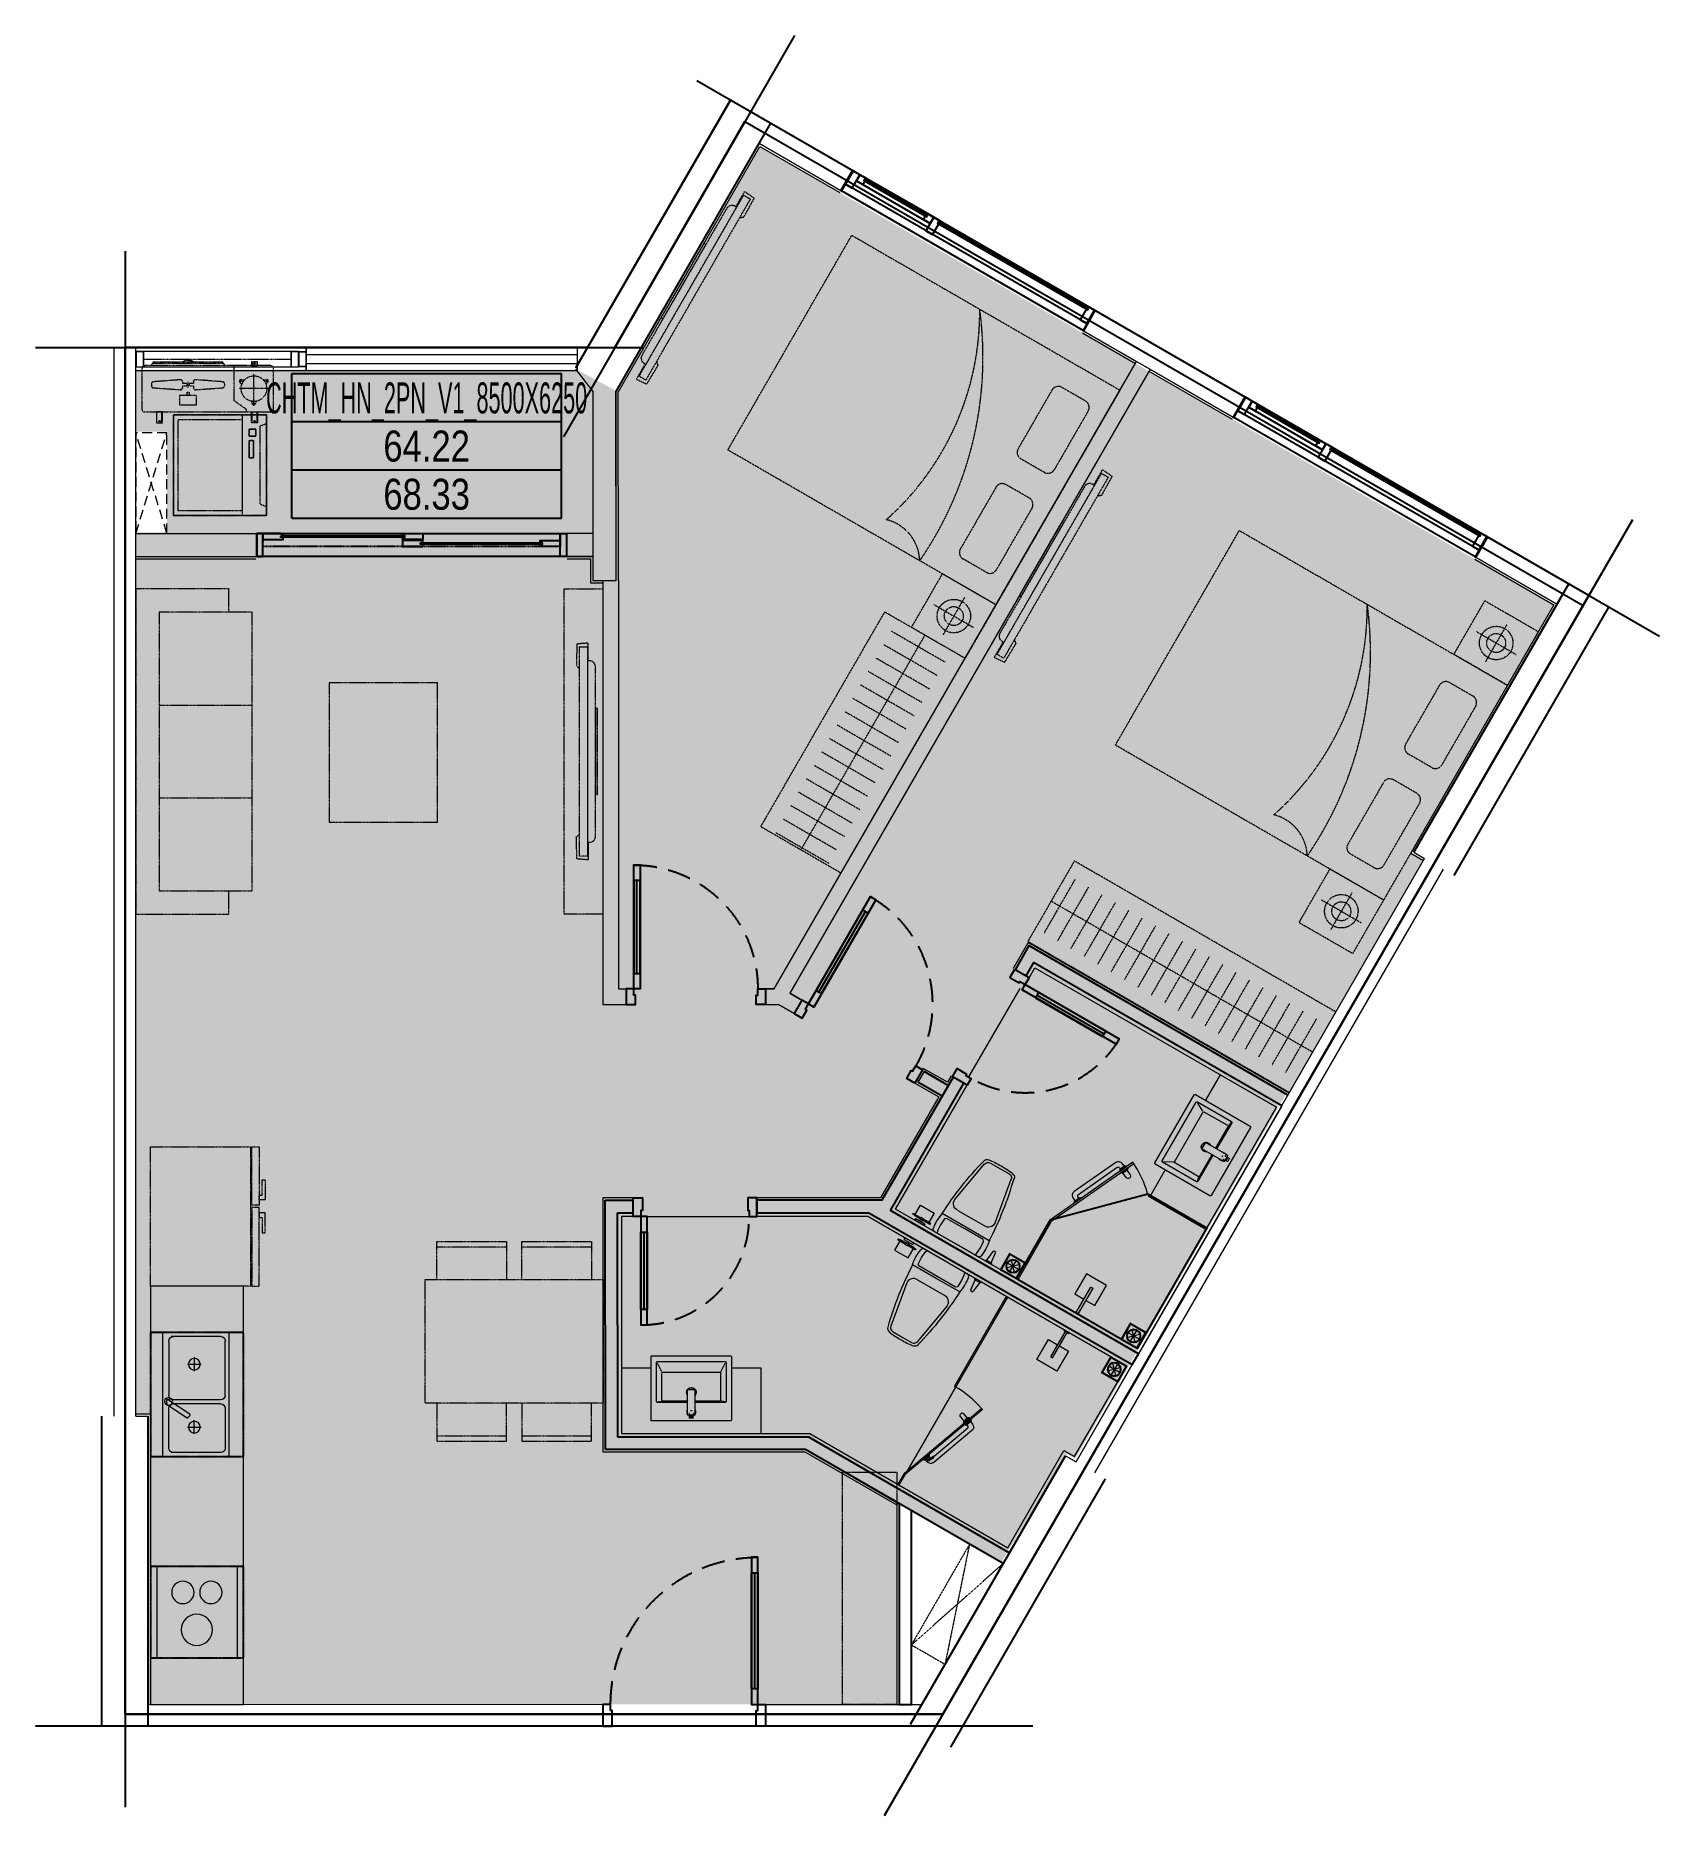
# Model space of a CAD drawing. Header units: millimetres. Extents: x -578 to 9907, y -578 to 10914.
import ezdxf
from ezdxf.enums import TextEntityAlignment as Align

# ---------------------------------------------------------------- set-up
doc = ezdxf.new("R2010")
doc.units = ezdxf.units.MM
for name, pattern in [('3PN B$0$HIDDENX2', [0.75, 0.5, -0.25]), ('chhn_2pn+_n1_8500x8800$0$HIDDEN', [9.525, 6.35, -3.175]), ('HIDDEN', [9.525, 6.35, -3.175])]:
    doc.linetypes.add(name, pattern=pattern)
doc.layers.get('0').update_dxf_attribs({"color": 231})
doc.layers.get('DefPoints').update_dxf_attribs({"color": 191})
doc.layers.add('A-AREA-WALL-CENTER', color=210, linetype='Continuous', plot=False)
for name, color, linetype in [('A-CONC', 2, 'Continuous'), ('A-DOOR', 142, 'Continuous'), ('A-WALL', 1, 'Continuous'), ('G-ANNO-LEGN', 231, 'Continuous')]:
    doc.layers.add(name, color=color, linetype=linetype)
for name, color, linetype, lineweight in [('A-EQPM', 127, 'Continuous', 9), ('A-FURN', 251, 'HIDDEN', 5), ('A-HIDD', 45, 'HIDDEN', 9), ('A-RAIL', 153, 'Continuous', 9), ('A-WALL-INT', 31, 'Continuous', 20), ('A-WALL-PRTN', 6, 'Continuous', 9), ('chhn_2pn+_n1_8500x8800$0$A-FNSH', 253, 'Continuous', 9), ('chhn_2pn+_n1_8500x8800$0$A-HIDD', 45, 'chhn_2pn+_n1_8500x8800$0$HIDDEN', 9)]:
    doc.layers.add(name, color=color, linetype=linetype, lineweight=lineweight)
doc.layers.add('chhn_2pn+_n1_8500x8800$0$2pn+g2', color=7, linetype='Continuous', true_color=0xeecdb4)
doc.styles.add('VTK_Arial', font='arial.ttf', dxfattribs={"width": 0.8})

# ---------------------------------------------------------------- blocks, each defined once
blk = doc.blocks.new('*U7')
at = {"linetype": 'HIDDEN', "ltscale": 0.3}
for p, q in [((86, 500), (86, 101)), ((186, 500), (186, 101)), ((286, 500), (286, 101)), ((386, 500), (386, 101)), ((486, 500), (486, 101)), ((586, 500), (586, 101)), ((686, 500), (686, 101)), ((786, 500), (786, 101)), ((886, 500), (886, 101)), ((986, 500), (986, 101)), ((1086, 500), (1086, 101)), ((1186, 500), (1186, 101)), ((1286, 500), (1286, 101)), ((1386, 500), (1386, 101)), ((1486, 500), (1486, 101)), ((1586, 500), (1586, 101)), ((0, 300), (1600, 300))]:
    blk.add_line(p, q, dxfattribs=at)
blk.add_lwpolyline([(0, 0), (1600, 0), (1600, 600), (0, 600)], close=True, dxfattribs=at)
blk = doc.blocks.new('F-PN-GIUONG-2000X1600')
at = {"linetype": 'HIDDEN', "ltscale": 0.3}
for p, q in [((111, -198), (111, -656)), ((333, -151), (159, -151)), ((380, -656), (380, -198)), ((159, -704), (333, -704)), ((159, -896), (333, -896)), ((111, -1381), (111, -944)), ((380, -944), (380, -1381)), ((333, -1429), (159, -1429))]:
    blk.add_line(p, q, dxfattribs=at)
blk.add_lwpolyline([(2000, 0), (2000, -1600), (0, -1600), (0, 0), (2000, 0)], dxfattribs=at)
for centre, radius, start, end in [((2879, -183), 2317, 175.4814, 217.72), ((809, 149), 282, 212.0382, 286.6668), ((159, -198), 47.8, 90, 180), ((333, -198), 47.8, 0, 90), ((2591, -688), 1794, 161.5628, 210.5744), ((159, -656), 47.8, 180, 270), ((333, -656), 47.8, 270, 0), ((159, -944), 47.8, 90, 180), ((333, -944), 47.8, 0, 90), ((159, -1381), 47.8, 180, 270), ((333, -1381), 47.8, 270, 0)]:
    blk.add_arc(centre, radius, start, end, dxfattribs=at)
blk = doc.blocks.new('F-PN-DONGIUONG-01')
at = {"linetype": 'HIDDEN', "ltscale": 0.3}
for p, q in [((-200, -348), (-200, -52)), ((-339, -200), (-61, -200))]:
    blk.add_line(p, q, dxfattribs=at)
blk.add_lwpolyline([(0, -400), (-400, -400), (-400, 0), (0, 0)], close=True, dxfattribs=at)
for radius in [108, 61.3]:
    blk.add_circle((-200, -200), radius, dxfattribs=at)
blk = doc.blocks.new('F-PK-TV-01')
at = {"linetype": 'HIDDEN', "ltscale": 0.3}
for points in [[(0, -114), (0, 0), (-74, -6), (-77, -148), (-56, -165)], [(0, -1285), (0, -1399), (-74, -1393), (-77, -1251), (-56, -1234)]]:
    blk.add_lwpolyline(points, dxfattribs=at)
for points in [[(-6, -1375), (-56, -1375), (-56, -25), (-6, -25)], [(60, -423), (46, -423), (46, -977), (60, -977)]]:
    blk.add_lwpolyline(points, close=True, dxfattribs=at)
blk.add_lwpolyline([(-6, -1285), (7, -1285, 0.414214), (46, -1247), (46, -152, 0.414214), (7, -114), (-6, -114)], format="xyb", close=True, dxfattribs=at)
blk = doc.blocks.new('*U70')
at = {"linetype": 'HIDDEN', "ltscale": 0.3}
for p, q in [((86, 500), (86, 101)), ((186, 500), (186, 101)), ((286, 500), (286, 101)), ((386, 500), (386, 101)), ((486, 500), (486, 101)), ((586, 500), (586, 101)), ((686, 500), (686, 101)), ((786, 500), (786, 101)), ((886, 500), (886, 101)), ((986, 500), (986, 101)), ((1086, 500), (1086, 101)), ((1186, 500), (1186, 101)), ((1286, 500), (1286, 101)), ((1386, 500), (1386, 101)), ((1486, 500), (1486, 101)), ((1586, 500), (1586, 101)), ((1686, 500), (1686, 101)), ((1786, 500), (1786, 101)), ((1886, 500), (1886, 101)), ((0, 300), (1950, 300))]:
    blk.add_line(p, q, dxfattribs=at)
blk.add_lwpolyline([(0, 0), (1950, 0), (1950, 600), (0, 600)], close=True, dxfattribs=at)
blk = doc.blocks.new('*U13')
at = {"linetype": 'HIDDEN', "ltscale": 0.3}
for p, q in [((-750, -150), (-750, -1950)), ((-150, -150), (-750, -150)), ((-150, -1950), (-150, -150)), ((-150, -750), (-750, -750)), ((-150, -1350), (-750, -1350)), ((-750, -1950), (-150, -1950))]:
    blk.add_line(p, q, dxfattribs=at)
blk.add_lwpolyline([(-600, -1950), (-600, -2100), (0, -2100), (0, 0), (-600, 0), (-600, -150)], dxfattribs=at)
blk = doc.blocks.new('*U15')
at = {"linetype": 'HIDDEN', "ltscale": 0.3}
for points in [[(2100, 0), (2100, -250), (0, -250), (0, 0)], [(1725, -100), (1725, -150), (375, -150), (375, -100)], [(773, -34), (773, -48), (1327, -48), (1327, -34)]]:
    blk.add_lwpolyline(points, close=True, dxfattribs=at)
for points in [[(464, -94), (350, -94), (356, -168), (499, -171), (515, -150)], [(1636, -94), (1750, -94), (1744, -168), (1601, -171), (1585, -150)]]:
    blk.add_lwpolyline(points, dxfattribs=at)
blk.add_lwpolyline([(1636, -100), (1636, -86, 0.414214), (1597, -48), (503, -48, 0.414214), (464, -86), (464, -100)], format="xyb", close=True, dxfattribs=at)
blk = doc.blocks.new('F-PK-BANSOAN-01')
at = {"linetype": 'HIDDEN', "ltscale": 0.3}
blk.add_lwpolyline([(-700, -900), (-700, 0), (0, 0), (0, -900)], close=True, dxfattribs=at)
blk = doc.blocks.new('*U14')
at = {"linetype": 'HIDDEN', "ltscale": 0.3}
for p, q in [((75, 644), (75, 400)), ((525, 644), (75, 644)), ((75, 609), (525, 609)), ((525, 400), (525, 644)), ((1075, 644), (625, 644)), ((625, 644), (625, 400)), ((625, 609), (1075, 609)), ((1075, 400), (1075, 644)), ((1150, 400), (0, 400)), ((0, 400), (0, -400)), ((1150, -400), (1150, 400)), ((0, -400), (1150, -400)), ((75, -644), (75, -400)), ((525, -400), (525, -644)), ((625, -644), (625, -400)), ((1075, -400), (1075, -644)), ((525, -609), (75, -609)), ((525, -644), (75, -644)), ((1075, -609), (625, -609)), ((1075, -644), (625, -644))]:
    blk.add_line(p, q, dxfattribs=at)
blk = doc.blocks.new('*U71')
at = {"linetype": 'HIDDEN', "ltscale": 0.3, "extrusion": (0, 0, -1)}
for p, q in [((0, 700), (376, 700)), ((0, 654), (0, 700)), ((212, 740), (343, 740)), ((212, 721), (212, 740)), ((312, 721), (212, 721)), ((312, 700), (312, 721)), ((343, 700), (312, 700)), ((343, 740), (343, 700)), ((376, 700), (376, 654)), ((900, 700), (392, 700)), ((392, 700), (392, 654)), ((556, 740), (425, 740)), ((425, 740), (425, 700)), ((425, 700), (456, 700)), ((456, 700), (456, 721)), ((456, 721), (556, 721)), ((556, 721), (556, 740)), ((900, 654), (900, 700)), ((376, 654), (0, 654)), ((0, 0), (0, 645)), ((0, 645), (900, 645)), ((392, 654), (900, 654)), ((900, 645), (900, 0)), ((900, 0), (0, 0))]:
    blk.add_line(p, q, dxfattribs=at)
blk = doc.blocks.new('E-BEP-BEP-03LO')
at = {"ltscale": 0.3}
blk.add_lwpolyline([(560, -590), (40, -590), (40, 0), (560, 0)], close=True, dxfattribs=at)
for centre, radius in [((298, -181), 101), ((208, -422), 72), ((389, -422), 72)]:
    blk.add_circle(centre, radius, dxfattribs=at)
at = {"layer": 'DefPoints', "color": 250, "linetype": 'HIDDEN', "ltscale": 0.3}
blk.add_lwpolyline([(0, 0), (600, 0), (600, -590), (0, -590)], close=True, dxfattribs=at)
blk = doc.blocks.new('E-BEP-BORUABAT-02')
at = {"ltscale": 0.3}
for p, q in [((25, -452), (25, -132)), ((55, -117), (405, -117)), ((435, -452), (435, -132)), ((460, -452), (460, -132)), ((745, -117), (490, -117)), ((775, -452), (775, -132)), ((405, -482), (56, -482)), ((490, -482), (744, -482))]:
    blk.add_line(p, q, dxfattribs=at)
at = {"ltscale": 0.3, "extrusion": (-1.67159e-29, -3.30872e-24, -1)}
for p, q in [((160, -282), (250, -282)), ((205, -237), (205, -327)), ((655, -282), (565, -282)), ((610, -237), (610, -327))]:
    blk.add_line(p, q, dxfattribs=at)
at = {"ltscale": 0.3}
blk.add_lwpolyline([(800, -507), (0, -507), (0, -77), (800, -77)], close=True, dxfattribs=at)
for points in [[(527, -253), (433, -108)], [(457, -94), (552, -239)]]:
    blk.add_lwpolyline(points, dxfattribs=at)
for centre in [(205, -282), (610, -282)]:
    blk.add_circle(centre, 37.5, dxfattribs=at)
for centre, radius, start, end in [((445, -116), 25.7, 331.8915, 264.7733), ((445, -116), 14.2, 29.7349, 209.7349), ((55, -147), 30, 89.9997, 179.9997), ((405, -147), 30.1, 0.1202, 89.9498), ((490, -147), 30.1, 90.0496, 179.8793), ((745, -147), 30, 359.9997, 89.9997), ((528, -226), 26.9, 267.8441, 331.6257), ((55, -452), 30.4, 180.8098, 270.1366), ((404, -451), 30.8, 270.6184, 358.5045), ((491, -451), 30.8, 181.4949, 269.381), ((745, -452), 30.4, 269.8628, 359.1896)]:
    blk.add_arc(centre, radius, start, end, dxfattribs=at)
at = {"layer": 'DefPoints', "color": 250, "linetype": 'HIDDEN', "ltscale": 0.3}
blk.add_lwpolyline([(800, -600), (0, -600), (0, 0), (800, 0)], close=True, dxfattribs=at)
blk = doc.blocks.new('*U20')
at = {"ltscale": 0.3}
blk.add_lwpolyline([(600, 2700), (0, 2700), (0, 0), (600, 0)], close=True, dxfattribs=at)
blk = doc.blocks.new('*U22')
at = {"linetype": 'HIDDEN', "ltscale": 0.3}
blk.add_lwpolyline([(0, 0), (350, 0), (350, -1500), (0, -1500)], close=True, dxfattribs=at)
blk = doc.blocks.new('*U25')
at = {"linetype": 'HIDDEN', "ltscale": 0.3}
for p, q in [((650, 0), (0, 0)), ((0, 0), (0, -600)), ((0, 0), (0, -444)), ((0, 0), (650, 0)), ((650, -600), (650, 0)), ((650, 0), (650, -444)), ((30, -30), (620, -30)), ((30, -444), (30, -30)), ((620, -30), (620, -444)), ((0, -600), (0, -444)), ((650, -444), (0, -444)), ((620, -444), (30, -444)), ((650, -600), (650, -444)), ((56, -600), (72, -560)), ((72, -560), (578, -560)), ((373, -490), (373, -518)), ((484, -490), (373, -490)), ((373, -518), (484, -518)), ((484, -518), (484, -490)), ((512, -490), (512, -532)), ((558, -490), (512, -490)), ((512, -532), (558, -532)), ((558, -532), (558, -490)), ((578, -560), (594, -600)), ((0, -600), (650, -600)), ((0, -600), (650, -600))]:
    blk.add_line(p, q, dxfattribs=at)
for points in [[(650, -600), (0, -600), (0, 0), (650, 0)], [(650, -600), (0, -600), (0, -444), (0, 0), (650, 0), (650, -444)], [(30, -444), (30, -30), (620, -30), (620, -444)], [(484, -518), (373, -518), (373, -490), (484, -490)], [(558, -532), (512, -532), (512, -490), (558, -490)]]:
    blk.add_lwpolyline(points, close=True, dxfattribs=at)
blk = doc.blocks.new('E-CHUNG-CUCNONG-DH')
at = {"linetype": 'HIDDEN', "ltscale": 0.3}
for p, q in [((293, 314), (312, 314)), ((298, 57), (298, 246)), ((302, 304), (302, 323)), ((-127, 158), (-127, 194)), ((392, 151), (203, 151)), ((221, 195), (205, 205)), ((218, 208), (208, 192)), ((374, 195), (390, 205)), ((387, 192), (377, 208)), ((288, 54), (307, 54)), ((298, 63), (298, 44)), ((-302, -61), (-321, -61)), ((-312, -52), (-312, -71)), ((293, -61), (312, -61)), ((302, -52), (302, -71))]:
    blk.add_line(p, q, dxfattribs=at)
blk.add_lwpolyline([(-406, 0), (406, 0, 0.414214), (425, 19), (425, 276, 0.414214), (401, 300), (-401, 300, 0.414214), (-425, 276), (-425, 19, 0.414214)], format="xyb", close=True, dxfattribs=at)
for points in [[(-364, 300), (-358, 314, -0.306678), (-345, 323), (90, 323, -0.306678), (103, 314), (109, 300)], [(219, 177), (206, 194, -0.677033), (215, 209), (236, 206)], [(359, 206), (380, 209, -0.677033), (389, 194), (376, 177)], [(314, 70), (306, 50, -0.677033), (289, 50), (281, 70)]]:
    blk.add_lwpolyline(points, format="xyb", dxfattribs=at)
for points in [[(103, 314), (-358, 314)], [(250, 0), (250, 16), (170, 73), (170, 300)], [(286, 323), (286, 300)], [(318, 323), (318, 300)], [(-134, 106), (-134, 128), (-121, 128), (-121, 106)], [(-328, -71), (-328, 0)], [(-296, -71), (-296, 0)], [(286, -71), (286, 0)], [(318, -71), (318, 0)]]:
    blk.add_lwpolyline(points, dxfattribs=at)
for points in [[(283, 300), (321, 300), (321, 323), (283, 323)], [(-183, 47), (-72, 47), (-72, 106), (-183, 106)], [(283, 0), (321, 0), (321, -71), (283, -71)], [(-293, 0), (-331, 0), (-331, -71), (-293, -71)]]:
    blk.add_lwpolyline(points, close=True, dxfattribs=at)
for centre, radius in [((298, 151), 82.6), ((302, 314), 4.72), ((-312, -61), 4.72), ((302, -61), 4.72)]:
    blk.add_circle(centre, radius, dxfattribs=at)
blk.add_arc((-127, 257), 75.6, 61.0445, 118.9555, dxfattribs=at)
for points, weights, knots in [([(-162, 193), (-162, 188), (-162, 183), (-148, 183), (-134, 183), (-134, 176), (-134, 169), (-148, 169), (-162, 169), (-162, 164), (-162, 159), (-162, 152), (-167, 148), (-171, 144), (-177, 144), (-264, 150), (-351, 156), (-364, 158), (-364, 171), (-364, 176), (-364, 181), (-364, 194), (-351, 195), (-264, 202), (-177, 208), (-171, 208), (-167, 204), (-162, 200), (-162, 193)], [1, 1, 1, 1, 1, 1, 1, 1, 1, 1, 1, 0.916058650995, 1, 0.916058650995, 1, 1, 1, 0.734760240583, 1, 1, 1, 0.734760240583, 1, 1, 1, 0.916058650995, 1, 0.916058650995, 1], [0, 0, 0, 1, 1, 2, 2, 3, 3, 4, 4, 5, 5, 5.825313, 5.825313, 6.650626, 6.650626, 7.650626, 7.650626, 9.141593, 9.141593, 10.141593, 10.141593, 11.632559, 11.632559, 12.632559, 12.632559, 13.457872, 13.457872, 14.283185, 14.283185, 14.283185]), ([(96, 156), (9, 150), (-78, 144), (-84, 144), (-88, 148), (-93, 152), (-93, 159), (-93, 164), (-93, 169), (-107, 169), (-121, 169), (-121, 176), (-121, 183), (-107, 183), (-93, 183), (-93, 188), (-93, 193), (-93, 200), (-88, 204), (-84, 208), (-78, 208), (9, 202), (96, 195), (109, 194), (109, 181), (109, 176), (109, 171), (109, 158), (96, 156)], [1, 1, 1, 0.916058650995, 1, 0.916058650995, 1, 1, 1, 1, 1, 1, 1, 1, 1, 1, 1, 0.916058650995, 1, 0.916058650995, 1, 1, 1, 0.734760240583, 1, 1, 1, 0.734760240583, 1], [0, 0, 0, 1, 1, 1.825313, 1.825313, 2.650626, 2.650626, 3.650626, 3.650626, 4.650626, 4.650626, 5.650626, 5.650626, 6.650626, 6.650626, 7.650626, 7.650626, 8.475939, 8.475939, 9.301253, 9.301253, 10.301253, 10.301253, 11.792219, 11.792219, 12.792219, 12.792219, 14.283185, 14.283185, 14.283185])]:
    blk.add_rational_spline(points, weights, degree=2, knots=knots, dxfattribs=at)
blk = doc.blocks.new('E-CHUNG-LOUVER')
blk.add_line((1100, 150), (0, 150))
at = {"linetype": 'HIDDEN', "ltscale": 0.3}
blk.add_line((50, 75), (1000, 75), dxfattribs=at)
for points in [[(0, 150), (1100, 150), (1100, 0), (0, 0)], [(1050, 125), (0, 125), (0, 25), (1050, 25)], [(49, 123), (2, 123), (2, 26), (49, 26)], [(1049, 123), (1002, 123), (1002, 26), (1049, 26)], [(1100, 25), (1050, 25), (1050, 125), (1100, 125)], [(1097, 28), (1053, 28), (1053, 122), (1097, 122)]]:
    blk.add_lwpolyline(points, close=True)
for points in [[(50, 125), (0, 125), (0, 25), (50, 25), (50, 125), (0, 125)], [(1050, 125), (1000, 125), (1000, 25), (1050, 25), (1050, 125), (1000, 125)]]:
    blk.add_lwpolyline(points)
blk = doc.blocks.new('*U40')
blk.add_line((1749, 150), (0, 150))
for points in [[(0, 150), (1749, 150), (1749, 0), (0, 0)], [(0, 105), (1749, 105), (1749, 45), (0, 45)]]:
    blk.add_lwpolyline(points, close=True)
blk = doc.blocks.new('*U46')
blk.add_line((-100, 70), (-850, 70))
for points in [[(140, 1050), (140, 990), (40, 990), (40, 1000), (0, 1000), (0, 1050)], [(0, 50), (-950, 50), (-950, 90), (0, 90)], [(-100, 50), (-100, 90), (-850, 90), (-850, 50)], [(140, 0), (140, 60), (40, 60), (40, 50), (0, 50), (0, 0)]]:
    blk.add_lwpolyline(points, close=True)
at = {"linetype": '3PN B$0$HIDDENX2', "ltscale": 300}
blk.add_arc((0, 50), 950, 90, 180, dxfattribs=at)
blk = doc.blocks.new('*U44')
blk.add_line((-100, -70), (-700, -70))
for points in [[(100, 0), (100, -60), (40, -60), (40, -50), (0, -50), (0, 0)], [(0, -50), (-800, -50), (-800, -90), (0, -90)], [(-100, -50), (-100, -90), (-700, -90), (-700, -50)], [(100, -900), (100, -840), (40, -840), (40, -850), (0, -850), (0, -900)]]:
    blk.add_lwpolyline(points, close=True)
at = {"linetype": '3PN B$0$HIDDENX2', "ltscale": 300}
blk.add_arc((0, -50), 800, 180, 270, dxfattribs=at)
blk = doc.blocks.new('*U43')
blk.add_line((-100, -70), (-600, -70))
for points in [[(110, 0), (110, -60), (40, -60), (40, -50), (0, -50), (0, 0)], [(0, -50), (-700, -50), (-700, -90), (0, -90)], [(-100, -50), (-100, -90), (-600, -90), (-600, -50)], [(110, -800), (110, -740), (40, -740), (40, -750), (0, -750), (0, -800)]]:
    blk.add_lwpolyline(points, close=True)
at = {"linetype": '3PN B$0$HIDDENX2', "ltscale": 300}
blk.add_arc((0, -50), 700, 180, 270, dxfattribs=at)
blk = doc.blocks.new('E-CHUNG-GATHOATSAN-01')
at = {"ltscale": 2}
for p, q in [((100, 60), (20, 60)), ((88, 88), (32, 32)), ((88, 32), (32, 88)), ((60, 20), (60, 100))]:
    blk.add_line(p, q, dxfattribs=at)
for points in [[(120, 120), (0, 120), (0, 0), (120, 0)], [(115, 115), (5, 115), (5, 5), (115, 5)]]:
    blk.add_lwpolyline(points, close=True, dxfattribs=at)
for radius in [45, 40]:
    blk.add_circle((60, 60), radius, dxfattribs=at)
blk = doc.blocks.new('E-VS-VOISENTAM-01')
at = {"color": 0}
blk.add_lwpolyline([(-105, -8), (-105, -75), (-255, -75), (-255, 75), (-105, 75), (-105, 7)], dxfattribs=at)
for points in [[(-195, -8), (-6, -8), (-6, 7), (-195, 7)], [(-6, -18), (0, -18), (0, 18), (-6, 18)]]:
    blk.add_lwpolyline(points, close=True, dxfattribs=at)
blk = doc.blocks.new('E-VS-LAVABO-01')
at = {"extrusion": (0, 0, -1)}
for p, q in [((-260, 86), (-260, 494)), ((-254, 500), (254, 500)), ((-219, 465), (219, 465)), ((260, 494), (260, 86)), ((-225, 206), (-225, 459)), ((-190, 398), (-219, 454)), ((-190, 213), (-190, 389)), ((-184, 395), (184, 395)), ((190, 398), (219, 454)), ((190, 213), (190, 389)), ((225, 459), (225, 206)), ((-22, 284), (22, 284)), ((-24, 200), (-219, 200)), ((-218, 203), (-192, 208)), ((-24, 208), (-184, 208)), ((-25, 150), (-26, 150)), ((-24, 150), (-24, 152)), ((-15, 128), (-13, 128)), ((-12, 124), (-12, 128)), ((-10, 116), (-7, 116)), ((7, 116), (-7, 116)), ((5, 145), (-5, 145)), ((7, 116), (10, 116)), ((12, 124), (13, 124)), ((13, 126), (15, 126)), ((15, 124), (15, 124)), ((184, 208), (24, 208)), ((219, 200), (24, 200)), ((26, 150), (25, 150)), ((218, 203), (192, 208)), ((254, 80), (-254, 80)), ((-12, 100), (-12, 114)), ((10, 98), (-10, 98)), ((12, 100), (12, 114))]:
    blk.add_line(p, q, dxfattribs=at)
for p, q in [((-260, 420), (-450, 420)), ((-450, 420), (-450, 0)), ((450, 420), (260, 420)), ((450, 0), (450, 420)), ((-450, 0), (450, 0))]:
    blk.add_line(p, q)
at = {"extrusion": (0, 0, -1), "flags": 128}
for points in [[(24, 119), (24, 282), (24, 282)], [(-24, 119), (-24, 282), (-24, 282)], [(-22, 117), (-16, 117), (16, 117), (22, 117)], [(12, 115), (14, 116), (16, 117)], [(13, 129), (15, 129), (15, 128), (13, 128), (13, 124), (15, 124), (15, 124), (13, 124), (15, 124)], [(-16, 117), (-14, 116), (-12, 115)], [(11, 114), (10, 114), (-10, 114), (-11, 114)], [(10, 108), (0, 108), (-10, 108)]]:
    blk.add_lwpolyline(points, dxfattribs=at)
for points in [[(22, 284), (-22, 284)], [(-12, 129), (-12, 124), (-13, 124), (-13, 126), (-15, 126), (-15, 124), (-15, 124), (-15, 129), (-15, 129), (-15, 127), (-13, 127), (-13, 129)]]:
    blk.add_lwpolyline(points, close=True, dxfattribs=at)
at = {"extrusion": (0, 0, -1)}
for centre, radius, start, end in [((254, 494), 6, 0, 90), ((219, 459), 6, 0, 90), ((-219, 459), 6, 90, 180), ((-254, 494), 6, 90, 180), ((184, 389), 6, 0, 90), ((-184, 389), 6, 90, 180), ((0, 265), 31, 320.6269, 219.3731), ((22, 282), 1.99, 0.2151, 90.2135), ((-22, 282), 1.99, 89.7865, 179.7849), ((219, 206), 6, 270, 0), ((184, 213), 6, 270, 0), ((0, 140), 27.5, 330.7771, 28.2841), ((0, 140), 26.5, 334.9124, 24.2207), ((22, 119), 2, 270, 0), ((13, 128), 0.298, 89.7865, 179.7849), ((13, 124), 0.298, 180.2151, 270.2135), ((13, 124), 0.298, 180.2151, 270.2135), ((10, 114), 2, 40.2156, 90), ((10, 114), 2, 0, 39.6447), ((-10, 114), 2, 90, 139.5327), ((-10, 114), 2, 140.3628, 180), ((-22, 119), 2, 180, 270), ((0, 140), 27.5, 151.6482, 209.2229), ((0, 140), 26.5, 154.6839, 205.0876), ((-184, 213), 6, 180, 270), ((-219, 206), 6, 180, 270), ((254, 86), 6, 270, 0), ((11, 113), 1.5, 0, 90), ((11, 110), 1.5, 270, 0), ((10, 100), 2, 270, 0), ((-10, 100), 2, 180, 270), ((-11, 113), 1.5, 90, 180), ((-11, 110), 1.5, 180, 270), ((-254, 86), 6, 180, 270)]:
    blk.add_arc(centre, radius, start, end, dxfattribs=at)
for centre, major_axis, start_param, end_param in [((-22, 282), (2, 0), 1.570796, 3.141593), ((22, 282), (-2, 0), 3.141593, 4.712389)]:
    blk.add_ellipse(centre, major_axis=major_axis, ratio=0.984382, start_param=start_param, end_param=end_param)
for points, knots in [([(-24, 151), (-24, 151), (-24, 151), (-24, 153), (-24, 154), (-24, 156), (-24, 158), (-24, 159), (-24, 160)], [0, 0, 0, 0, 0.170042, 0.387138, 0.569985, 0.748798, 0.931358, 1, 1, 1, 1]), ([(24, 151), (24, 151), (24, 151), (24, 153), (24, 154), (24, 156), (24, 158), (24, 159), (24, 160)], [0, 0, 0, 0, 0.170042, 0.387138, 0.569985, 0.748798, 0.931358, 1, 1, 1, 1]), ([(-10, 108), (-11, 108), (-11, 108), (-11, 108), (-11, 108), (-11, 108), (-11, 108)], [0, 0, 0, 0, 0.250855, 0.500152, 0.749125, 1, 1, 1, 1]), ([(10, 108), (11, 108), (11, 108), (11, 108), (11, 108), (11, 108), (11, 108)], [0, 0, 0, 0, 0.250855, 0.500152, 0.749125, 1, 1, 1, 1])]:
    blk.add_open_spline(points, degree=3, knots=knots)
blk = doc.blocks.new('E-VS-BONCAU-01')
for p, q in [((-146, -14), (-140, 1)), ((-149, -57), (-146, -14)), ((-146, -104), (-149, -57)), ((-137, -112), (-146, -104)), ((0, -113), (-137, -112)), ((136, -113), (0, -113)), ((145, -105), (136, -113)), ((145, -15), (148, -58)), ((148, -58), (145, -105)), ((213, -1), (265, -1)), ((222, -10), (257, -10)), ((230, -79), (222, -10)), ((257, -10), (248, -79)), ((0, -126), (-176, -126)), ((-100, -194), (98, -195)), ((0, -126), (0, -126)), ((175, -127), (0, -126)), ((-151, -245), (-101, -540)), ((149, -246), (97, -541)), ((-71, -564), (-2, -565)), ((-2, -565), (67, -565))]:
    blk.add_line(p, q)
for points in [[(-307, -12), (-240, -12), (-240, 0), (-307, 0)], [(-325, -101), (-223, -101), (-223, -24), (-325, -24)], [(-281, -36), (-281, -12), (-266, -12), (-266, -36)]]:
    blk.add_lwpolyline(points, close=True)
for points in [[(160, -1), (0, 0), (-160, 1)], [(140, -1), (145, -15)]]:
    blk.add_lwpolyline(points)
for points in [[(-337, -33), (-281, -33), (-281, -27), (-337, -27, 1)], [(-211, -33), (-266, -33), (-266, -27), (-211, -27, -1)]]:
    blk.add_lwpolyline(points, format="xyb", close=True)
for centre, radius, start, end in [((225, 3), 12.8, 195.9303, 253.6299), ((239, -79), 8.72, 179.7801, 359.7801), ((253, 3), 12.8, 285.9303, 343.6299)]:
    blk.add_arc(centre, radius, start, end)
for centre, major_axis, ratio, start_param, end_param in [((-160, -18), (-12.9, -12.8), 1, 3.926991, 5.363819), ((-160, -18), (-12.9, -12.8), 1, 3.926991, 5.363819), ((-160, -18), (-12.9, -12.8), 1, 3.926991, 5.363819), ((160, -19), (-12.9, -12.8), 1, 2.490163, 3.926991), ((160, -19), (-12.9, -12.8), 1, 2.490163, 3.926991), ((-310, -60), (-492, 12), 0.754969, 2.992228, 3.290957), ((1639, -88), (-276, 1956), 0.917923, 1.461172, 1.68042), ((-106, -240), (-32.1, 32.3), 1, 5.374496, 7.190108), ((104, -240), (-32.3, -32.1), 1, 2.23467, 4.050282), ((-86, -546), (-22.1, -22), 1, -0.518895, 0.614897), ((-86, -546), (-22.1, -22), 1, -0.518895, 0.614897), ((-71, -533), (-21.8, 21.9), 1, 0.993435, 2.351364), ((67, -534), (-21.8, 21.9), 1, 2.361025, 3.718954), ((82, -546), (-22.1, -22), 1, 0.955899, 2.089692), ((82, -546), (-22.1, -22), 1, 0.955899, 2.089692), ((-10, -28), (-394, -391), 1, 0.641923, 0.802984), ((-10, -28), (-394, -391), 1, 0.641923, 0.802984), ((10, -28), (-391, 394), 1, 2.338609, 2.49967), ((10, -28), (-391, 394), 1, 2.338609, 2.49967)]:
    blk.add_ellipse(centre, major_axis=major_axis, ratio=ratio, start_param=start_param, end_param=end_param)
at = {"extrusion": (0, 0, -1)}
for centre, major_axis, ratio, start_param, end_param in [((309, -62), (492, 8), 0.754969, 2.992228, 3.290957), ((-1640, -75), (-291, -1954), 0.917923, 4.602765, 4.822013)]:
    blk.add_ellipse(centre, major_axis=major_axis, ratio=ratio, start_param=start_param, end_param=end_param, dxfattribs=at)
blk = doc.blocks.new('*U45')
blk.add_line((-100, -70), (-600, -70))
for points in [[(120, 0), (120, -60), (40, -60), (40, -50), (0, -50), (0, 0)], [(0, -50), (-700, -50), (-700, -90), (0, -90)], [(-100, -50), (-100, -90), (-600, -90), (-600, -50)], [(120, -800), (120, -740), (40, -740), (40, -750), (0, -750), (0, -800)]]:
    blk.add_lwpolyline(points, close=True)
at = {"linetype": '3PN B$0$HIDDENX2', "ltscale": 300}
blk.add_arc((0, -50), 700, 180, 270, dxfattribs=at)
blk = doc.blocks.new('*U31')
blk.add_line((-100, -70), (-700, -70))
for points in [[(100, 0), (100, -60), (40, -60), (40, -50), (0, -50), (0, 0)], [(0, -50), (-800, -50), (-800, -90), (0, -90)], [(-100, -50), (-100, -90), (-700, -90), (-700, -50)], [(100, -900), (100, -840), (40, -840), (40, -850), (0, -850), (0, -900)]]:
    blk.add_lwpolyline(points, close=True)
at = {"linetype": '3PN B$0$HIDDENX2', "ltscale": 300}
blk.add_arc((0, -50), 800, 180, 270, dxfattribs=at)
blk = doc.blocks.new('*U42')
blk.add_line((0, -150), (1800, -150))
at = {"ltscale": 2000}
for points in [[(0, 0), (0, -150), (-5, -150), (-5, 0)], [(1805, 0), (1805, -150), (1800, -150), (1800, 0)]]:
    blk.add_lwpolyline(points, close=True, dxfattribs=at)
for points in [[(1800, 0), (0, 0), (0, -100), (1800, -100)], [(0, 0), (50, 0), (50, -100), (0, -100)], [(1150, 0), (1200, 0), (1200, -100), (1150, -100)], [(1200, 0), (1750, 0), (1750, -45), (1200, -45)], [(1250, 0), (1200, 0), (1200, -45), (1250, -45)], [(1700, 0), (1750, 0), (1750, -45), (1700, -45)], [(1750, 0), (1800, 0), (1800, -100), (1750, -100)], [(40, -10), (1160, -10), (1160, -20), (40, -20)], [(1240, -10), (1710, -10), (1710, -20), (1240, -20)]]:
    blk.add_lwpolyline(points, close=True)
blk = doc.blocks.new('*U47')
at = {"linetype": 'HIDDEN', "ltscale": 0.3}
blk.add_line((1960, 85), (40, 85), dxfattribs=at)
for p, q in [((158, 15), (158, 24)), ((1061, 60), (1061, 69))]:
    blk.add_line(p, q)
blk.add_lwpolyline([(0, 0), (2000, 0), (2000, 150), (0, 150)], close=True)
for points in [[(40, 54), (40, 0), (0, 0), (0, 150), (40, 150), (40, 0), (40, 0), (40, 54)], [(1960, 54), (1960, 0), (2000, 0), (2000, 150), (1960, 150), (1960, 0), (1960, 0), (1960, 54)], [(155, 0), (40, 0), (40, 10), (40, 10), (40, 40), (155, 40), (162, 40), (170, 40), (170, 25), (155, 25), (155, 15)], [(155, 0), (162, 0), (170, 0), (170, 15), (155, 15)], [(158, 15), (954, 15), (954, 24), (158, 24)], [(1072, 45), (942, 45), (942, 45), (942, 45), (942, 85), (1057, 85), (1064, 85), (1072, 85), (1072, 70), (1057, 70), (1057, 60), (1072, 60), (1072, 45)], [(942, 0), (1072, 0), (1072, 0), (1072, 0), (1072, 40), (957, 40), (950, 40), (942, 40), (942, 25), (957, 25), (957, 15), (942, 15), (942, 0)], [(1061, 60), (1842, 60), (1842, 69), (1061, 69)], [(1960, 45), (1960, 45), (1960, 85), (1845, 85), (1838, 85), (1830, 85), (1830, 70), (1845, 70), (1845, 60)], [(1845, 60), (1830, 60), (1830, 45), (1960, 45), (1960, 45), (1960, 45), (1960, 45)]]:
    blk.add_lwpolyline(points)
blk = doc.blocks.new('DT-CAN')
at = {"layer": 'DefPoints'}
for p, q in [((-871, 0), (871, 0)), ((-871, -934), (-871, 0)), ((871, -934), (871, 0)), ((-871, -311), (871, -311)), ((-871, -623), (871, -623)), ((-871, -934), (871, -934))]:
    blk.add_line(p, q, dxfattribs=at)
at = {"layer": 'DefPoints', "color": 7, "style": 'VTK_Arial', "width": 0.5}
blk.add_attdef('LOAICAN', text='', height=200, dxfattribs=at).set_placement((0, -258), align=Align.CENTER)
at = {"layer": 'DefPoints', "color": 5, "style": 'VTK_Arial', "width": 0.8}
blk.add_attdef('DT-TT', text='', height=200, dxfattribs=at).set_placement((0, -569), align=Align.CENTER)
at = {"layer": 'DefPoints', "color": 6, "style": 'VTK_Arial', "width": 0.8}
blk.add_attdef('DT-TIM', text='', height=200, dxfattribs=at).set_placement((0, -880), align=Align.CENTER)
blk = doc.blocks.new('*U39')
for p, q in [((0, -1400), (0, -80)), ((0, -1400), (0, -100)), ((-103, -271), (-78, -228)), ((-72, -267), (-55, -220)), ((-175, -548), (-192, -595)), ((-158, -555), (-175, -602))]:
    blk.add_line(p, q)
for points in [[(0, 0), (0, -80), (10, -80), (10, 0), (0, 0)], [(-100, -273), (-75, -230), (-78, -228), (-87, -230), (-106, -263), (-103, -271), (-100, -273)], [(-68, -268), (-51, -221), (-55, -220), (-63, -223), (-76, -259), (-72, -267), (-68, -268)], [(-171, -550), (-188, -597), (-192, -595), (-196, -588), (-183, -552), (-175, -548), (-171, -550)], [(-162, -553), (-179, -600), (-175, -602), (-167, -598), (-154, -562), (-158, -555), (-162, -553)], [(0, -730), (0, -1400), (10, -1400), (10, -730), (0, -730)]]:
    blk.add_lwpolyline(points)
blk.add_lwpolyline([(0, -80), (9, -83), (-213, -694), (-222, -691)], close=True)
for points in [[(-194, -584), (-213, -577, -0.414214), (-231, -539), (-121, -238, -0.414214), (-83, -220), (-64, -227), (-74, -255), (-84, -252, 0.414214), (-97, -258), (-199, -540, 0.414214), (-193, -552), (-184, -556), (-194, -584)], [(-166, -594), (-133, -606, 1), (-123, -578), (-156, -566), (-166, -594)]]:
    blk.add_lwpolyline(points, format="xyb")
at = {"ltscale": 5}
blk.add_arc((0, -80), 650, 250.8717, 270.3104, dxfattribs=at)
blk = doc.blocks.new('MB TDH-R1.06$0$Tonkin_Dg63_63x220_P')
for p, q in [((50.3, 18.7), (55, 20.4)), ((50.9, 17), (55.6, 18.7)), ((22.1, 8.5), (17.4, 6.8))]:
    blk.add_line(p, q)
for points in [[(53.8, 20.7), (53.1, 22.5, 0.414214), (49.3, 24.3), (19.2, 13.4, 0.414214), (17.4, 9.5), (18.1, 7.7), (20.9, 8.7), (20.6, 9.6, -0.414214), (21.2, 10.9), (49.4, 21.2, -0.414214), (50.7, 20.6), (51, 19.6), (53.8, 20.7)], [(54.8, 17.8), (56, 14.5, -1), (53.2, 13.5), (52, 16.8), (54.8, 17.8)]]:
    blk.add_lwpolyline(points, format="xyb")
blk.add_lwpolyline([(0, 0), (0.3, -0.9), (60.1, 20.8), (59.8, 21.8)], close=True)
for points in [[(50.4, 18.3), (55.1, 20.1), (55, 20.4), (54.2, 20.8), (50.6, 19.5), (50.3, 18.7), (50.4, 18.3)], [(50.7, 17.4), (55.4, 19.1), (55.6, 18.7), (55.2, 18), (51.7, 16.7), (50.9, 17), (50.7, 17.4)], [(22.2, 8.1), (17.5, 6.4), (17.4, 6.8), (17.7, 7.5), (21.3, 8.8), (22.1, 8.5), (22.2, 8.1)]]:
    blk.add_lwpolyline(points)
at = {"ltscale": 5}
blk.add_arc((0, 0), 63.6, 0, 20, dxfattribs=at)
blk = doc.blocks.new('*U72')
for points in [[(0, 920), (-440, 920), (-431, 910), (0, 910), (0, 920)], [(0, 920), (-440, 920), (-431, 910), (0, 910), (0, 920)], [(-900, 20), (-900, 460), (-890, 450), (-890, 20), (-900, 20)], [(-900, 20), (-900, 460), (-890, 450), (-890, 20), (-900, 20)]]:
    blk.add_lwpolyline(points)
at = {"layer": 'DefPoints'}
blk.add_lwpolyline([(-440, 920), (0, 920), (0, 20), (-900, 20), (-900, 460), (-440, 920)], dxfattribs=at)
at = {"xscale": 10.21370210187853, "yscale": 10.21370210187853, "zscale": 10.21370210187853, "rotation": 44.99999999999083}
blk.add_blockref('MB TDH-R1.06$0$Tonkin_Dg63_63x220_P', (-900, 460), dxfattribs=at)

msp = doc.modelspace()

# ---------------------------------------------------------------- hatches: boundary and pattern name
at = {"layer": 'chhn_2pn+_n1_8500x8800$0$2pn+g2', "ltscale": 0.3, "true_color": 0xdceefe, "transparency": 33554636}
h = msp.add_hatch(color=7, dxfattribs=at)
h.dxf.hatch_style = 1
edge = h.paths.add_edge_path()
edge.add_line((70, 8757), (2919, 8757))
edge.add_line((2919, 8757), (3183, 8613))
edge.add_line((3183, 8613), (4099, 10198))
edge.add_line((4099, 10198), (9226, 7238))
edge.add_line((9226, 7238), (8301, 5636))
edge.add_line((8301, 5636), (8383, 5589))
edge.add_line((8383, 5589), (7518, 4091))
edge.add_line((7518, 4091), (7505, 4098))
edge.add_line((7505, 4098), (5653, 1051))
edge.add_line((5653, 1051), (4994, 1431))
edge.add_line((4994, 1431), (4939, 1336))
edge.add_line((4939, 1336), (4939, 140))
edge.add_line((4939, 140), (165, 140))
edge.add_line((165, 140), (165, 2015))
edge.add_line((165, 2015), (70, 2015))
edge.add_line((70, 2015), (70, 7707))
edge.add_line((70, 7707), (270, 7707))
edge.add_line((270, 7707), (270, 8357))
edge.add_line((270, 8357), (70, 8357))
edge.add_line((70, 8357), (70, 8757))
h = msp.add_hatch(color=7, dxfattribs=at)
h.dxf.hatch_style = 1
h.paths.add_polyline_path([(70, 2015), (165, 2015), (165, 140), (4982, 140), (4985, 1535), (4992, 1548), (5703, 1137), (6066, 1765), (6135, 1725), (7503, 4094), (7516, 4086), (8383, 5589), (8301, 5636), (9226, 7238), (4099, 10198), (3183, 8608), (2916, 8757), (70, 8757), (70, 8357), (270, 8357), (270, 7707), (70, 7707)])
at = {"layer": 'G-ANNO-LEGN', "true_color": 0xdceefe}
h = msp.add_hatch(color=7, dxfattribs=at)
h.dxf.hatch_style = 1
edge = h.paths.add_edge_path()
edge.add_line((70, 8757), (2919, 8757))
edge.add_line((2919, 8757), (3183, 8613))
edge.add_line((3183, 8613), (4099, 10198))
edge.add_line((4099, 10198), (9226, 7238))
edge.add_line((9226, 7238), (8301, 5636))
edge.add_line((8301, 5636), (8383, 5589))
edge.add_line((8383, 5589), (7518, 4091))
edge.add_line((7518, 4091), (7505, 4098))
edge.add_line((7505, 4098), (5653, 1051))
edge.add_line((5653, 1051), (4994, 1431))
edge.add_line((4994, 1431), (4939, 1336))
edge.add_line((4939, 1336), (4939, 140))
edge.add_line((4939, 140), (165, 140))
edge.add_line((165, 140), (165, 2015))
edge.add_line((165, 2015), (70, 2015))
edge.add_line((70, 2015), (70, 7707))
edge.add_line((70, 7707), (270, 7707))
edge.add_line((270, 7707), (270, 8357))
edge.add_line((270, 8357), (70, 8357))
edge.add_line((70, 8357), (70, 8757))

# ---------------------------------------------------------------- linework, layer by layer
at = {"layer": 'A-AREA-WALL-CENTER'}
msp.add_lwpolyline([(0, 8900), (3162, 8900), (4001, 10359), (9414, 7234), (5280, 75), (0, 75)], close=True, dxfattribs=at)
at = {"layer": 'A-CONC', "ltscale": 0.3}
for p, q in [((3908, 10499, 0), (2908, 8767, 0)), ((4168, 10349, 0), (3168, 8617, 0)), ((8321, 5642, 0), (9321, 7374, 0)), ((8581, 5492, 0), (9581, 7224, 0)), ((-150, 0), (-150, 2000)), ((150, 0), (150, 2000)), ((5071, 12, 0), (6071, 1745, 0)), ((5331, -138, 0), (6331, 1595, 0))]:
    msp.add_line(p, q, dxfattribs=at)
at = {"layer": 'A-HIDD', "lineweight": 5, "ltscale": 0.3, "elevation": 0}
msp.add_lwpolyline([(5077, 523), (5294, 398), (5669, 1048), (5452, 1173)], close=True, dxfattribs=at)
for points in [[(5452, 1173), (5294, 398)], [(5669, 1048), (5077, 523)]]:
    msp.add_lwpolyline(points, dxfattribs=at)
at = {"layer": 'A-WALL', "ltscale": 0.3}
for p, q in [((5836, 5039, 0), (5746, 4883, 0)), ((7508, 4073, 0), (5836, 5039, 0)), ((5866, 4929, 0), (5816, 4843, 0)), ((7468, 4004, 0), (5866, 4929, 0)), ((5275, 4066, 0), (5119, 4156, 0)), ((5315, 4135, 0), (5159, 4225, 0)), ((3101, 1784, 0), (3100, 3394, 0)), ((3100, 3394, 0), (3280, 3394, 0)), ((3181, 1864, 0), (3180, 3314, 0)), ((3180, 3314, 0), (3280, 3314, 0)), ((4414, 1864, 0), (3181, 1864, 0)), ((5709, 1117, 0), (4414, 1864, 0)), ((4393, 1784, 0), (3101, 1784, 0)), ((5669, 1048, 0), (4393, 1784, 0))]:
    msp.add_line(p, q, dxfattribs=at)
at = {"layer": 'A-WALL', "ltscale": 0.3, "elevation": 0}
msp.add_lwpolyline([(4941, 3327), (5416, 4150), (5346, 4190), (4887, 3394), (4080, 3394), (4080, 3314), (4803, 3314), (4803, 3314), (6503, 2333), (6543, 2402)], close=True, dxfattribs=at)
at = {"layer": 'A-WALL', "elevation": 0}
msp.add_lwpolyline([(4997, 1435), (4997, 139), (5077, 139), (5077, 1389)], dxfattribs=at)
at = {"layer": 'A-WALL-INT'}
for p, q in [((-70, 2000), (-70, 8900)), ((70, 2000), (70, 8900)), ((6531, 8811, 0), (6618, 8761, 0)), ((3085, 7395, 0), (3085, 4659, 0)), ((3185, 7395, 0), (3185, 4759, 0)), ((6140, 1705, 0), (8390, 5602, 0)), ((6262, 1635, 0), (8512, 5532, 0)), ((3185, 4759, 0), (3235, 4759, 0)), ((4135, 4659, 0), (4135, 4759, 0)), ((3085, 4659, 0), (3235, 4659, 0)), ((4369, 4687, 0), (4319, 4601, 0)), ((150, 140, 0), (3085, 139, 0)), ((150, 0, 0), (3085, -1, 0))]:
    msp.add_line(p, q, dxfattribs=at)
at = {"layer": 'A-WALL-INT', "elevation": 0}
for points in [[(4135, 4759), (4191, 4759), (6531, 8811)], [(6618, 8761), (4291, 4732), (4369, 4687), (4291, 4732)], [(4191, 4759), (4135, 4759), (4135, 4659), (4218, 4659), (4319, 4601)], [(4369, 4687), (4319, 4601), (4218, 4659)], [(5093, -1), (4135, -1), (4135, 139), (5145, 139)]]:
    msp.add_lwpolyline(points, dxfattribs=at)
at = {"layer": 'A-WALL-PRTN'}
for p, q in [((4168, 10349, 0), (4697, 10044, 0)), ((4093, 10219, 0), (4622, 9914, 0)), ((6264, 9139, 0), (7230, 8581, 0)), ((6189, 9009, 0), (7155, 8451, 0)), ((70, 7700), (845, 7700)), ((3020, 7700), (2855, 7700)), ((8797, 7676, 0), (9321, 7374, 0)), ((70, 7550), (845, 7550)), ((3020, 7550), (2855, 7550)), ((8722, 7546, 0), (9246, 7244, 0))]:
    msp.add_line(p, q, dxfattribs=at)
at = {"layer": 'A-WALL-PRTN', "elevation": 0}
msp.add_lwpolyline([(2908, 8760), (3020, 8617), (3020, 7395), (3170, 7395), (3170, 8619)], dxfattribs=at)
at = {"layer": 'chhn_2pn+_n1_8500x8800$0$A-FNSH'}
for p, q in [((3168, 8617, 0), (4093, 10219, 0)), ((3183, 8613, 0), (4099, 10198, 0)), ((4093, 10219, 0), (4622, 9914, 0)), ((4099, 10198, 0), (4614, 9901, 0)), ((6182, 8996, 0), (6524, 8798, 0)), ((6189, 9009, 0), (6531, 8811, 0)), ((6610, 8748, 0), (7147, 8438, 0)), ((6618, 8761, 0), (7155, 8451, 0)), ((3170, 7395, 0), (3168, 8617, 0)), ((3185, 7395, 0), (3183, 8613, 0)), ((70, 7550), (845, 7550)), ((70, 7535), (845, 7535)), ((2855, 7550), (3020, 7550)), ((2855, 7535), (3005, 7535)), ((3005, 7535), (3005, 7380)), ((3020, 7550), (3020, 7395)), ((8715, 7533, 0), (9226, 7238, 0)), ((8722, 7546, 0), (9246, 7244, 0)), ((3005, 7380), (3085, 7380)), ((3020, 7395), (3085, 7395)), ((9246, 7244, 0), (8321, 5642, 0)), ((9226, 7238, 0), (8301, 5636, 0)), ((8301, 5636, 0), (8383, 5589, 0)), ((8321, 5642, 0), (8390, 5602, 0)), ((5831, 5059, 0), (5733, 4890, 0)), ((7516, 4086, 0), (5831, 5059, 0)), ((5836, 5039, 0), (5746, 4883, 0)), ((7508, 4073, 0), (5836, 5039, 0)), ((5816, 4843, 0), (5866, 4929, 0)), ((5837, 4830, 0), (5875, 4895, 0)), ((5866, 4929, 0), (7468, 4004, 0)), ((5875, 4895, 0), (7434, 3995, 0)), ((4369, 4687, 0), (4291, 4732, 0)), ((5778, 4761, 0), (5445, 4191, 0)), ((4319, 4601, 0), (4241, 4646, 0)), ((4941, 3327, 0), (5416, 4150, 0)), ((4975, 3336, 0), (5437, 4137, 0)), ((5154, 4246, 0), (5099, 4151, 0)), ((5099, 4151, 0), (5254, 4061, 0)), ((5159, 4225, 0), (5119, 4156, 0)), ((5119, 4156, 0), (5275, 4066, 0)), ((5309, 4156, 0), (5154, 4246, 0)), ((5315, 4135, 0), (5159, 4225, 0)), ((5333, 4197, 0), (5309, 4156, 0)), ((5346, 4190, 0), (5315, 4135, 0)), ((5254, 4061, 0), (4878, 3409, 0)), ((5275, 4066, 0), (4887, 3394, 0)), ((7434, 3995, 0), (6534, 2436, 0)), ((7468, 4004, 0), (6543, 2402, 0)), ((3280, 3409, 0), (3085, 3409, 0)), ((3085, 3409, 0), (3085, 1769, 0)), ((3280, 3394, 0), (3100, 3394, 0)), ((3100, 3394, 0), (3100, 1784, 0)), ((4878, 3409, 0), (4080, 3409, 0)), ((4887, 3394, 0), (4080, 3394, 0)), ((6534, 2436, 0), (4975, 3336, 0)), ((3280, 3314, 0), (3180, 3314, 0)), ((3180, 3314, 0), (3181, 1864, 0)), ((3280, 3289, 0), (3205, 3289, 0)), ((3205, 3289, 0), (3206, 1889, 0)), ((3370, 3289, 0), (4030, 3289, 0)), ((4803, 3314, 0), (4080, 3314, 0)), ((4796, 3289, 0), (4080, 3289, 0)), ((6469, 2324, 0), (4796, 3289, 0)), ((6503, 2333, 0), (4803, 3314, 0)), ((6543, 2402, 0), (4941, 3327, 0)), ((6131, 1739, 0), (6469, 2324, 0)), ((6140, 1705, 0), (6503, 2333, 0)), ((165, 2014, 0), (70, 2014, 0)), ((150, 1999, 0), (70, 1999, 0)), ((150, 139, 0), (150, 1999, 0)), ((165, 139, 0), (165, 2014, 0)), ((3181, 1864, 0), (4414, 1864, 0)), ((3206, 1889, 0), (4421, 1889, 0)), ((4414, 1864, 0), (5709, 1117, 0)), ((4421, 1889, 0), (5700, 1151, 0)), ((3085, 1769, 0), (4389, 1769, 0)), ((3100, 1784, 0), (4393, 1784, 0)), ((4389, 1769, 0), (4982, 1427, 0)), ((4393, 1784, 0), (4997, 1435, 0)), ((5700, 1151, 0), (6062, 1779, 0)), ((5709, 1117, 0), (6071, 1745, 0)), ((6062, 1779, 0), (6131, 1739, 0)), ((6071, 1745, 0), (6140, 1705, 0)), ((4982, 1427, 0), (4982, 139, 0)), ((4997, 1435, 0), (4997, 139, 0))]:
    msp.add_line(p, q, dxfattribs=at)
at = {"layer": 'chhn_2pn+_n1_8500x8800$0$A-HIDD', "ltscale": 10}
msp.add_lwpolyline([(70, 7700), (270, 7700), (270, 8350), (70, 8350)], close=True, dxfattribs=at)
for points in [[(70, 7700), (270, 8350)], [(270, 7700), (70, 8350)]]:
    msp.add_lwpolyline(points, dxfattribs=at)
at = {"layer": 'DefPoints', "ltscale": 0.3}
for p, q in [((4322, 10914, 0), (2830, 8323)), ((0, 9522), (0, -525)), ((-578, 8900, 0), (3349, 8900)), ((4904, -578, 0), (9734, 7789, 0)), ((-578, 0, 0), (5860, 0, 0))]:
    msp.add_line(p, q, dxfattribs=at)
at = {"layer": 'DefPoints'}
msp.add_line((3691, 10624, 0), (9907, 7036, 0), dxfattribs=at)
at = {"layer": 'DefPoints', "elevation": 0}
msp.add_lwpolyline([(0, 8900), (0, 75), (5280, 75), (9451, 7299), (3909, 10498), (2985, 8900)], close=True, dxfattribs=at)

# ---------------------------------------------------------------- block references
at = {"layer": 'A-DOOR', "linetype": 'HIDDEN', "xscale": -1, "rotation": 330.0000000454998}
for p in [(6260, 9141, 0), (8793, 7679, 0)]:
    msp.add_blockref('*U42', p, dxfattribs=at)
at = {"layer": 'A-DOOR', "xscale": -1, "rotation": 180}
msp.add_blockref('*U47', (850, 7700), dxfattribs=at)
at = {"layer": 'A-DOOR', "ltscale": 0.3, "xscale": -1}
for name, p, rotation in [('*U44', (3235, 4759, 0), 90), ('*U31', (4369, 4687, 0), 59.99993575210127), ('*U43', (5837, 4830, 0), 329.9999620613366), ('*U46', (4135, 139, 0), 90)]:
    msp.add_blockref(name, p, dxfattribs=dict(at, rotation=rotation))
at = {"layer": 'A-DOOR', "ltscale": 0.3, "rotation": 90.00000000000001}
msp.add_blockref('*U45', (3280, 3289, 0), dxfattribs=at)
at = {"layer": 'A-EQPM', "linetype": 'HIDDEN'}
for name, p, rotation in [('E-VS-LAVABO-01', (7209, 3605, 0), 60.00000004549703), ('E-VS-BONCAU-01', (5300, 2999, 0), 330.2181397652412), ('E-CHUNG-GATHOATSAN-01', (5651, 2946, 0), 329.9996417992244), ('*U20', (765, 2839, 0), 180), ('E-VS-VOISENTAM-01', (6079, 2549, 0), 59.99828282663443), ('E-CHUNG-GATHOATSAN-01', (6430, 2496, 0), 330.0000000454951)]:
    msp.add_blockref(name, p, dxfattribs=dict(at, rotation=rotation))
at = {"layer": 'A-EQPM'}
for name, p, rotation in [('*U72', (6524, 2419, 0), 330.0003238496614), ('*U39', (4998, 1556, 0), 149.995465661151)]:
    msp.add_blockref(name, p, dxfattribs=dict(at, rotation=rotation))
at = {"layer": 'A-EQPM', "linetype": 'HIDDEN', "xscale": -1}
for name, p, rotation in [('E-VS-BONCAU-01', (5365, 3111, 0), 149.7801431070855), ('E-VS-VOISENTAM-01', (6144, 2661, 0), 60.00000004569252), ('E-CHUNG-GATHOATSAN-01', (6365, 2384, 0), 149.9982828268317)]:
    msp.add_blockref(name, p, dxfattribs=dict(at, rotation=rotation))
at = {"layer": 'A-EQPM', "xscale": -1}
for name, p, rotation in [('E-BEP-BORUABAT-02', (165, 2540), 90.00000000000007), ('E-BEP-BEP-03LO', (165, 440), 180)]:
    msp.add_blockref(name, p, dxfattribs=dict(at, rotation=rotation))
at = {"layer": 'A-EQPM', "linetype": 'HIDDEN'}
msp.add_blockref('E-VS-LAVABO-01', (3656, 1889, 0), dxfattribs=at)
at = {"layer": 'A-FURN'}
for name, p, rotation in [('F-PK-TV-01', (3301, 8696, 0), 149.9999659737616), ('F-PN-GIUONG-2000X1600', (5624, 7239, 0), 150.0000000454822), ('F-PK-TV-01', (5612, 6900, 0), 150.0000000454614), ('F-PN-GIUONG-2000X1600', (8126, 5333, 0), 150.0000000454822), ('*U13', (70, 5242), 180), ('*U7', (4904, 7193, 0), 240.0000000454822), ('*U70', (7818, 4610, 0), 150.0000000454823), ('*U71', (165, 3739, 0), 270), ('*U22', (4982, 139, 0), 180)]:
    msp.add_blockref(name, p, dxfattribs=dict(at, rotation=rotation))
at = {"layer": 'A-FURN', "linetype": 'HIDDEN'}
for name, p, rotation in [('E-CHUNG-CUCNONG-DH', (534, 8484, 0), 359.9999370369799), ('F-PN-DONGIUONG-01', (5424, 6893, 0), 240.0000000454822), ('*U15', (3085, 7342, 0), 270.0000000000001), ('F-PN-DONGIUONG-01', (8926, 6719, 0), 240.0000000454822), ('F-PN-DONGIUONG-01', (7926, 4987, 0), 240.0000000454822)]:
    msp.add_blockref(name, p, dxfattribs=dict(at, rotation=rotation))
at = {"layer": 'A-FURN', "xscale": 0.9999978343900441, "yscale": 0.9999978343900441, "zscale": 0.9999978343900441, "rotation": 89.99993703697987}
msp.add_blockref('*U25', (312, 7816, 0), dxfattribs=at)
at = {"layer": 'A-FURN', "xscale": -1}
for name, p in [('F-PK-BANSOAN-01', (1317, 6735)), ('*U14', (3087, 2483, 0))]:
    msp.add_blockref(name, p, dxfattribs=at)
at = {"layer": 'A-RAIL', "linetype": 'HIDDEN'}
for name, p in [('E-CHUNG-LOUVER', (70, 8750)), ('*U40', (1170, 8750))]:
    msp.add_blockref(name, p, dxfattribs=at)
at = {"layer": 'DefPoints'}
msp.add_blockref('DT-CAN', (1947, 8733), dxfattribs=at).add_auto_attribs({'DT-TIM': '68.33', 'DT-TT': '64.22', 'LOAICAN': 'CHTM_HN_2PN_V1_8500X6250'})

doc.saveas('drawing.dxf')
